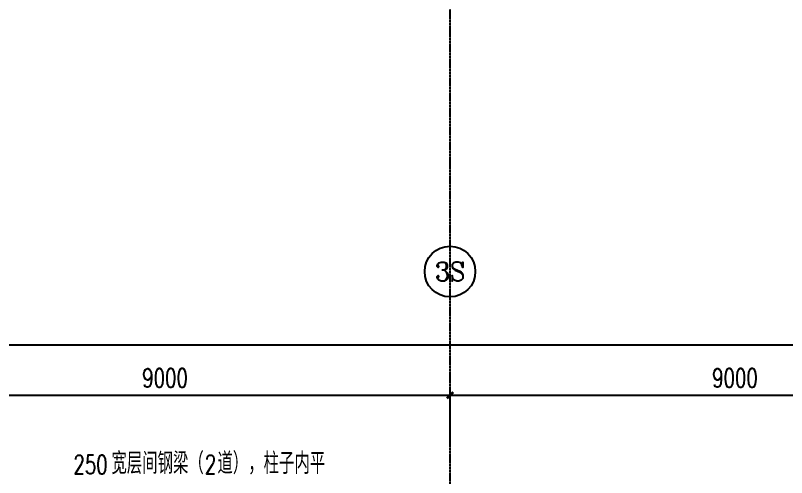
# Model space of a CAD drawing. Extents: x -954573 to 446329, y 489853 to 1226784.
# Drawn here: x -279717 to -267539, y 623367 to 630673 of the extents above; entities that cross this region are included whole.
import ezdxf
from ezdxf.enums import TextEntityAlignment as Align

# ---------------------------------------------------------------- set-up
doc = ezdxf.new("R2010")
doc.units = 0
doc.header["$LTSCALE"] = 10
doc.header["$MEASUREMENT"] = 0
doc.linetypes.add('10平面$0$DOTE', pattern=[2.4200000000000004, 2, -0.2, 0.02, -0.2])
doc.layers.get('Defpoints').update_dxf_attribs({"color": 210})
for name, color, linetype in [('10平面$0$A-AXIS-D', 8, 'Continuous'), ('10平面$0$A-AXIS-DOTE', 8, '10平面$0$DOTE'), ('10平面$0$A-AXIS-DP', 8, 'Continuous'), ('10平面$0$AS-WALL', 8, 'Continuous'), ('10平面$0$PUB_TEXT', 8, 'Continuous'), ('A-LIN-V', 9, 'Continuous')]:
    doc.layers.add(name, color=color, linetype=linetype)
doc.styles.add('10平面$0$_TCH_AXIS', font='COMPLEX', dxfattribs={"bigfont": 'GBCBIG'})
doc.styles.add('10平面$0$_TCH_DIM', font='SIMPLEX', dxfattribs={"bigfont": 'GBCBIG'})
doc.styles.add('10平面$0$_TCH_DIM_T3', font='SIMPLEX', dxfattribs={"width": 0.7058823529411765, "bigfont": 'GBCBIG'})
doc.dimstyles.new('10平面$0$_TCH_ARCH&&100', dxfattribs={"dimtxt": 297.5, "dimasz": 100, "dimexe": 100, "dimexo": 100, "dimgap": 126.25, "dimtad": 1, "dimdec": 0, "dimzin": 0, "dimdsep": 46, "dimtxsty": '10平面$0$_TCH_DIM_T3', "dimblk": '10平面$0$_ArchTick', "dimcen": 0.09, "dimclrt": 7, "dimazin": 2, "dimtfac": 1, "dimtdec": 0, "dimtix": 1, "dimtmove": 2, "dimatfit": 3, "dimfxl": 0, "dimtolj": 1, "dimtzin": 0, "dimarcsym": 0})

# ---------------------------------------------------------------- blocks, each defined once
blk = doc.blocks.new('10平面$0$_ArchTick')
at = {"color": 0, "linetype": 'ByBlock', "const_width": 0.4}
blk.add_lwpolyline([(-0.5, -0.5), (0.5, 0.5)], dxfattribs=at)
blk = doc.blocks.new('*D3093')
at = {"layer": '10平面$0$A-AXIS-D', "color": 0, "lineweight": -2}
for p, q in [((-61117.79967473092, -180910.2242114837), (-61117.79967473092, -180052.2148530105)), ((-52117.79967473133, -180910.2242114837), (-52117.79967473133, -180052.2148530105)), ((-61117.79967473092, -180152.2148530105), (-52117.79967473133, -180152.2148530105))]:
    blk.add_line(p, q, dxfattribs=at)
at = {"layer": 'Defpoints', "color": 0}
for p in [(-52117.79967473133, -180152.2148530105), (-61117.79967473092, -181010.2242114837), (-52117.79967473133, -181010.2242114837)]:
    blk.add_point(p, dxfattribs=at)
at = {"layer": '10平面$0$A-AXIS-D', "color": 0, "lineweight": -2, "xscale": 100, "yscale": 100, "zscale": 100, "rotation": 180}
blk.add_blockref('10平面$0$_ArchTick', (-61117.79967473092, -180152.2148530105), dxfattribs=at)
at = {"layer": '10平面$0$A-AXIS-D', "color": 0, "lineweight": -2, "xscale": 100, "yscale": 100, "zscale": 100}
blk.add_blockref('10平面$0$_ArchTick', (-52117.79967473133, -180152.2148530105), dxfattribs=at)
at = {"layer": '10平面$0$A-AXIS-D', "color": 7, "insert": (-56617.79967473113, -179877.2148530105), "char_height": 297.5, "attachment_point": 5, "style": '10平面$0$_TCH_DIM_T3'}
blk.add_mtext('\\A1;9000', dxfattribs=at)
blk = doc.blocks.new('*D3094')
at = {"layer": '10平面$0$A-AXIS-D', "color": 0, "lineweight": -2}
for p, q in [((-52117.79967473133, -180910.2242114837), (-52117.79967473133, -180052.2148530105)), ((-43117.79967473133, -180910.2242114837), (-43117.79967473133, -180052.2148530105)), ((-52117.79967473133, -180152.2148530105), (-43117.79967473133, -180152.2148530105))]:
    blk.add_line(p, q, dxfattribs=at)
at = {"layer": 'Defpoints', "color": 0}
for p in [(-43117.79967473133, -180152.2148530105), (-52117.79967473133, -181010.2242114837), (-43117.79967473133, -181010.2242114837)]:
    blk.add_point(p, dxfattribs=at)
at = {"layer": '10平面$0$A-AXIS-D', "color": 0, "lineweight": -2, "xscale": 100, "yscale": 100, "zscale": 100, "rotation": 180}
blk.add_blockref('10平面$0$_ArchTick', (-52117.79967473133, -180152.2148530105), dxfattribs=at)
at = {"layer": '10平面$0$A-AXIS-D', "color": 0, "lineweight": -2, "xscale": 100, "yscale": 100, "zscale": 100}
blk.add_blockref('10平面$0$_ArchTick', (-43117.79967473133, -180152.2148530105), dxfattribs=at)
at = {"layer": '10平面$0$A-AXIS-D', "color": 7, "insert": (-47617.79967473133, -179877.2148530105), "char_height": 297.5, "attachment_point": 5, "style": '10平面$0$_TCH_DIM_T3'}
blk.add_mtext('\\A1;9000', dxfattribs=at)
blk = doc.blocks.new('*D3111')
at = {"layer": '10平面$0$A-AXIS-D', "color": 0, "lineweight": -2}
for p, q in [((-93017.79967501259, -180810.2242114837), (-93017.79967501259, -179252.2148530105)), ((92682.2003173939, -180810.2242114837), (92682.2003173939, -179252.2148530105)), ((-93017.79967501259, -179352.2148530105), (92682.2003173939, -179352.2148530105))]:
    blk.add_line(p, q, dxfattribs=at)
at = {"layer": 'Defpoints', "color": 0}
for p in [(92682.2003173939, -179352.2148530105), (-93017.79967501259, -180910.2242114837), (92682.2003173939, -180910.2242114837)]:
    blk.add_point(p, dxfattribs=at)
at = {"layer": '10平面$0$A-AXIS-D', "color": 0, "lineweight": -2, "xscale": 100, "yscale": 100, "zscale": 100, "rotation": 180}
blk.add_blockref('10平面$0$_ArchTick', (-93017.79967501259, -179352.2148530105), dxfattribs=at)
at = {"layer": '10平面$0$A-AXIS-D', "color": 0, "lineweight": -2, "xscale": 100, "yscale": 100, "zscale": 100}
blk.add_blockref('10平面$0$_ArchTick', (92682.2003173939, -179352.2148530105), dxfattribs=at)
at = {"layer": '10平面$0$A-AXIS-D', "color": 7, "insert": (-167.7996788093442, -179077.2148530105), "char_height": 297.5, "attachment_point": 5, "style": '10平面$0$_TCH_DIM_T3'}
blk.add_mtext('\\A1;185700', dxfattribs=at)
blk = doc.blocks.new('10平面$0$3243243')
at = {"layer": '10平面$0$PUB_TEXT', "style": '10平面$0$_TCH_DIM'}
for s, p in [('宽层间钢梁（', (-278200.8154757146, 623425.0003884614)), ('道），柱子内平', (-276526.3473906082, 623425.0003884614))]:
    blk.add_text(s, height=337.5886524822695, dxfattribs=at).set_placement(p)
at = {"layer": '10平面$0$PUB_TEXT', "style": '10平面$0$_TCH_DIM', "width": 0.7058823529411765}
for s, p in [('250', (-278800.8154757146, 623425.0003884614)), ('2', (-276726.3473906082, 623425.0003884614))]:
    blk.add_text(s, height=297.5, dxfattribs=at).set_placement(p)
blk = doc.blocks.new('10平面$0$dote')
at = {"layer": '10平面$0$A-AXIS-D'}
blk.add_circle((-52117.79967473063, -178196.039686622), 400, dxfattribs=at)
at = {"layer": '10平面$0$A-AXIS-DOTE', "ltscale": 2}
blk.add_line((-52117.79967473086, -264079.9999961853), (-52117.79967473075, -75950), dxfattribs=at)
at = {"layer": '10平面$0$PUB_TEXT', "style": '10平面$0$_TCH_AXIS'}
blk.add_text('3S', height=300.6502756281691, dxfattribs=at).set_placement((-52354.02489129562, -178346.3648244361), (-51881.57445816564, -178346.3648244361), align=Align.FIT)
at = {"layer": '10平面$0$A-AXIS-D'}
for base, p1, p2, picture, middle in [((92682.2003173939, -179352.2148530105), (-93017.79967501259, -180910.2242114837), (92682.2003173939, -180910.2242114837), '*D3111', (-167.7996788093442, -179077.2148530105)), ((-52117.79967473133, -180152.2148530105), (-61117.79967473092, -181010.2242114837), (-52117.79967473133, -181010.2242114837), '*D3093', (-56617.79967473113, -179877.2148530105)), ((-43117.79967473133, -180152.2148530105), (-52117.79967473133, -181010.2242114837), (-43117.79967473133, -181010.2242114837), '*D3094', (-47617.79967473133, -179877.2148530105))]:
    dim = blk.add_linear_dim(base=base, p1=p1, p2=p2, angle=0, dimstyle='10平面$0$_TCH_ARCH&&100', override={"dimgap": 0}, dxfattribs=at)
    dim.commit()
    dim.dimension.update_dxf_attribs({"geometry": picture, "text_midpoint": middle, "dimtype": 129})
blk = doc.blocks.new('10平面')
at = {"layer": '10平面$0$A-AXIS-DP'}
blk.add_blockref('10平面$0$3243243', (0, 0), dxfattribs=at)
at = {"layer": '10平面$0$AS-WALL'}
blk.add_blockref('10平面$0$dote', (-220736.3848571777, 804819.9999961853), dxfattribs=at)

msp = doc.modelspace()

# ---------------------------------------------------------------- block references
at = {"layer": 'A-LIN-V'}
msp.add_blockref('10平面', (0, 0), dxfattribs=at)

doc.saveas('drawing.dxf')
